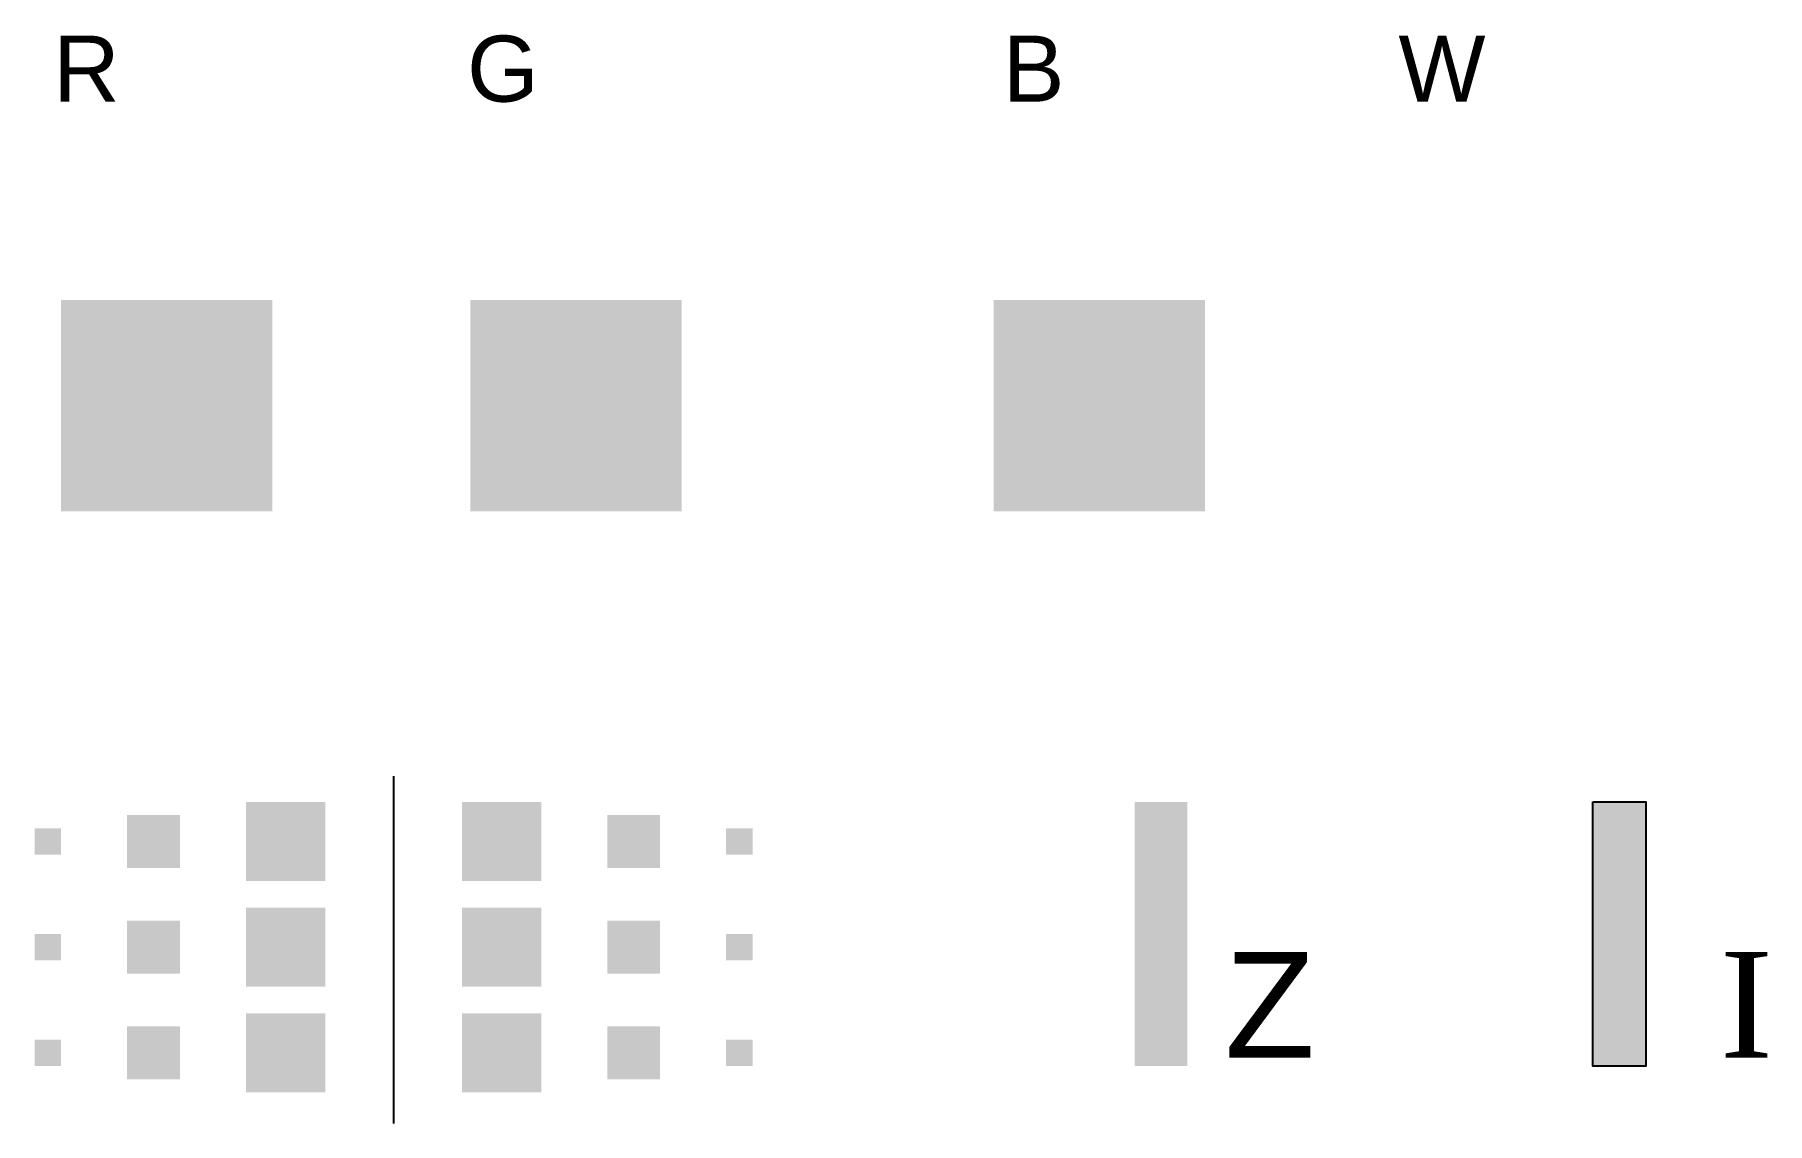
# Model space of a CAD drawing. Header units: millimetres. Extents: x 110 to 766, y 48 to 460.
import ezdxf

# ---------------------------------------------------------------- set-up
doc = ezdxf.new("R2010")
doc.units = ezdxf.units.MM
doc.styles.get("Standard").update_dxf_attribs({"font": 'arial.ttf'})

msp = doc.modelspace()

# ---------------------------------------------------------------- hatches: boundary and pattern name
h = msp.add_hatch(color=1)
h.dxf.hatch_style = 1
h.paths.add_polyline_path([(200, 360), (120, 360), (120, 280), (200, 280)])
h = msp.add_hatch(color=3)
h.dxf.hatch_style = 1
h.paths.add_polyline_path([(354.94, 360), (274.94, 360), (274.94, 280), (354.94, 280)])
h = msp.add_hatch(color=5)
h.dxf.hatch_style = 1
h.paths.add_polyline_path([(553.06, 360), (473.06, 360), (473.06, 280), (553.06, 280)])
h = msp.add_hatch(color=151)
h.dxf.hatch_style = 1
h.paths.add_polyline_path([(165, 165), (160, 165), (145, 165), (145, 145), (165, 145)])
h = msp.add_hatch(color=151)
h.dxf.hatch_style = 1
h.paths.add_polyline_path([(220, 170), (190, 170), (190, 140), (220, 140)])
h = msp.add_hatch(color=151)
h.dxf.hatch_style = 1
h.paths.add_polyline_path([(271.81, 170), (301.81, 170), (301.81, 140), (271.81, 140)])
h = msp.add_hatch(color=151)
h.dxf.hatch_style = 1
h.paths.add_polyline_path([(326.81, 165), (331.81, 165), (346.81, 165), (346.81, 145), (326.81, 145)])
h = msp.add_hatch(color=256)
h.dxf.hatch_style = 1
h.set_gradient(color1=(255, 255, 0), color2=(255, 0, 0), tint=1, name='INVCURVED')
h.paths.add_polyline_path([(546.47, 170), (526.47, 170), (526.47, 150), (546.47, 150)])
h = msp.add_hatch(color=256)
h.dxf.hatch_style = 1
h.set_gradient(color1=(69, 69, 69), color2=(219, 219, 219), tint=1, name='INVCURVED')
h.paths.add_polyline_path([(720, 170), (700, 170), (700, 70), (720, 70)])
h = msp.add_hatch(color=151)
h.dxf.hatch_style = 1
h.paths.add_polyline_path([(120, 160), (110, 160), (110, 150), (120, 150)])
h = msp.add_hatch(color=151)
h.dxf.hatch_style = 1
h.paths.add_polyline_path([(371.81, 160), (381.81, 160), (381.81, 150), (371.81, 150)])
h = msp.add_hatch(color=256)
h.dxf.hatch_style = 1
h.set_gradient(color1=(0, 255, 0), color2=(255, 255, 0), tint=1, name='INVCURVED')
h.paths.add_polyline_path([(526.47, 130), (546.47, 130), (546.47, 150), (526.47, 150)])
h = msp.add_hatch(color=151)
h.dxf.hatch_style = 1
h.paths.add_polyline_path([(165, 125), (145, 125), (145, 105), (165, 105)])
h = msp.add_hatch(color=151)
h.dxf.hatch_style = 1
h.paths.add_polyline_path([(220, 130), (190, 130), (190, 100), (220, 100)])
h = msp.add_hatch(color=151)
h.dxf.hatch_style = 1
h.paths.add_polyline_path([(271.81, 130), (301.81, 130), (301.81, 100), (271.81, 100)])
h = msp.add_hatch(color=151)
h.dxf.hatch_style = 1
h.paths.add_polyline_path([(326.81, 125), (346.81, 125), (346.81, 105), (326.81, 105)])
h = msp.add_hatch(color=256)
h.dxf.hatch_style = 1
h.set_gradient(color1=(0, 255, 255), color2=(0, 255, 0), tint=1, name='INVCURVED')
h.paths.add_polyline_path([(546.47, 130), (526.47, 130), (526.47, 110), (546.47, 110)])
h = msp.add_hatch(color=151)
h.dxf.hatch_style = 1
h.paths.add_polyline_path([(120, 120), (110, 120), (110, 110), (120, 110)])
h = msp.add_hatch(color=151)
h.dxf.hatch_style = 1
h.paths.add_polyline_path([(371.81, 120), (381.81, 120), (381.81, 110), (371.81, 110)])
h = msp.add_hatch(color=256)
h.dxf.hatch_style = 1
h.set_gradient(color1=(0, 0, 255), color2=(0, 255, 255), tint=1, name='INVCURVED')
h.paths.add_polyline_path([(526.47, 90), (546.47, 90), (546.47, 110), (526.47, 110)])
h = msp.add_hatch(color=151)
h.dxf.hatch_style = 1
h.paths.add_polyline_path([(220, 90), (190, 90), (190, 60), (220, 60)])
h = msp.add_hatch(color=151)
h.dxf.hatch_style = 1
h.paths.add_polyline_path([(271.81, 90), (301.81, 90), (301.81, 60), (271.81, 60)])
h = msp.add_hatch(color=256)
h.dxf.hatch_style = 1
h.set_gradient(color1=(255, 0, 255), color2=(0, 0, 255), tint=1, name='INVCURVED')
h.paths.add_polyline_path([(546.47, 90), (526.47, 90), (526.47, 70), (546.47, 70)])
h = msp.add_hatch(color=151)
h.dxf.hatch_style = 1
h.paths.add_polyline_path([(120, 80), (110, 80), (110, 70), (120, 70)])
h = msp.add_hatch(color=151)
h.dxf.hatch_style = 1
h.paths.add_polyline_path([(165, 85), (145, 85), (145, 65), (165, 65)])
h = msp.add_hatch(color=151)
h.dxf.hatch_style = 1
h.paths.add_polyline_path([(326.81, 85), (346.81, 85), (346.81, 65), (326.81, 65)])
h = msp.add_hatch(color=151)
h.dxf.hatch_style = 1
h.paths.add_polyline_path([(371.81, 80), (381.81, 80), (381.81, 70), (371.81, 70)])

# ---------------------------------------------------------------- linework, layer by layer
msp.add_line((245.91, 179.73), (245.91, 48.31))
msp.add_lwpolyline([(700, 170), (720, 170), (720, 70), (700, 70)], close=True)

# ---------------------------------------------------------------- texts
at = {"color": 1, "insert": (116.99, 460.12), "char_height": 25, "attachment_point": 1}
msp.add_mtext_dynamic_manual_height_columns('R', width=79.4156, gutter_width=12.5, heights=[0], dxfattribs=at)
at = {"color": 3, "insert": (273.7, 460.12), "char_height": 25, "attachment_point": 1}
msp.add_mtext_dynamic_manual_height_columns('G', width=79.4156, gutter_width=12.5, heights=[0], dxfattribs=at)
at = {"color": 5, "insert": (476.6, 460.12), "char_height": 25, "attachment_point": 1}
msp.add_mtext_dynamic_manual_height_columns('B', width=79.4156, gutter_width=12.5, heights=[0], dxfattribs=at)
at = {"attachment_point": 1}
for s, width, insert, char_height in [('W', 79.4156, (626.35, 460.12), 25), ('Z', 47.3754, (560.57, 113.21), 40), ('{\\fTimes New Roman|b0|i0|c0|p18;I}', 47.3754, (748.02, 113.21), 40)]:
    msp.add_mtext_dynamic_manual_height_columns(s, width=width, gutter_width=12.5, heights=[0], dxfattribs=dict(at, insert=insert, char_height=char_height))

doc.saveas('drawing.dxf')
